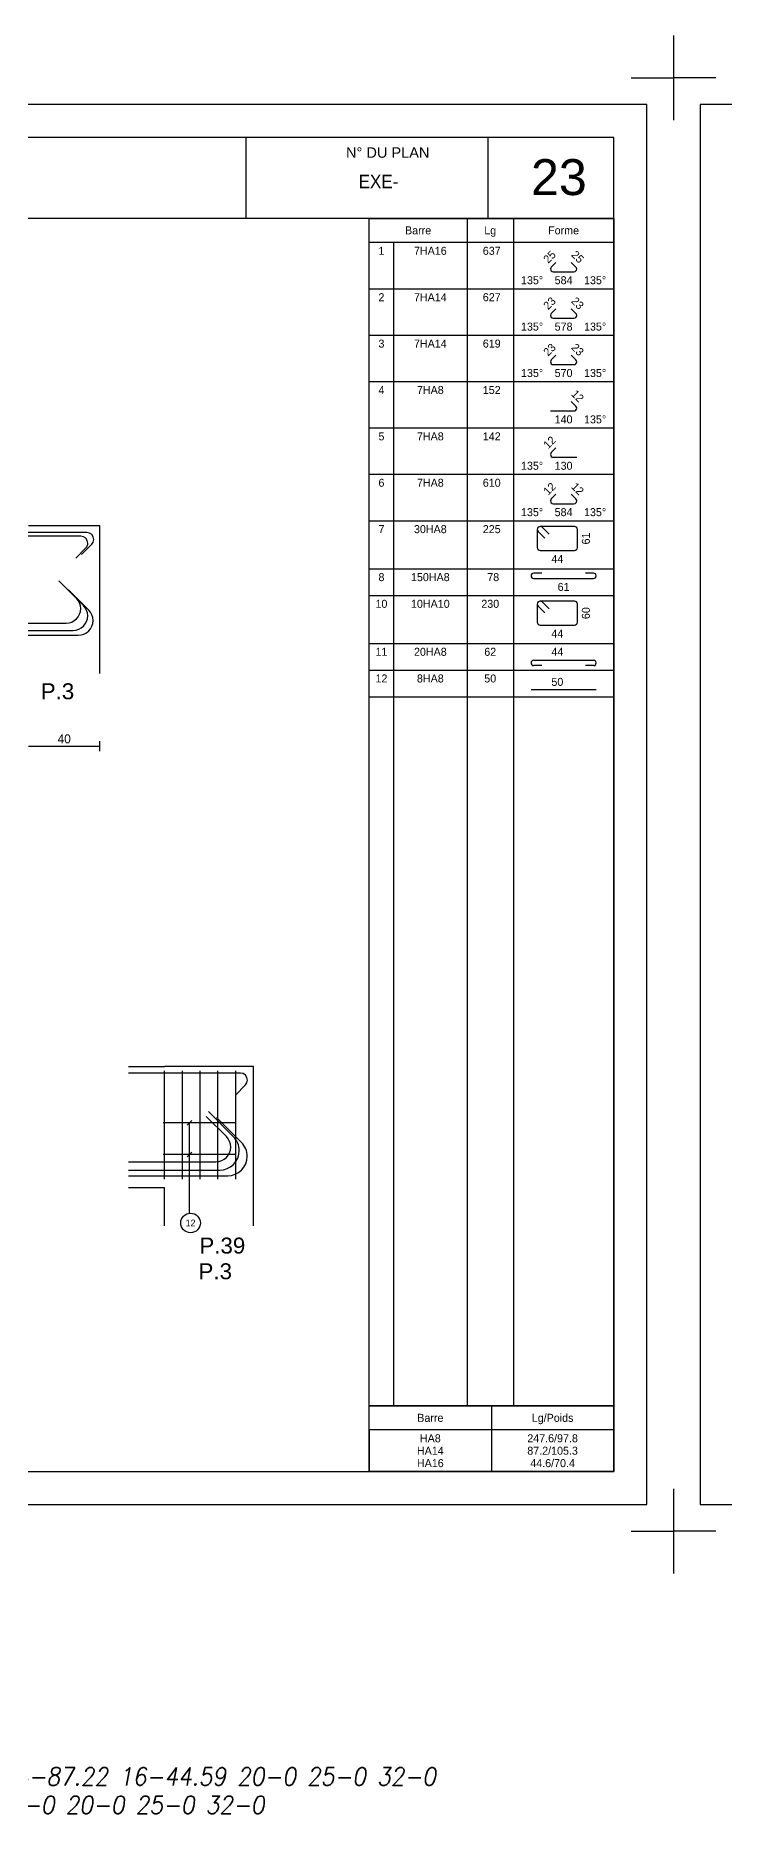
# Model space of a CAD drawing. Extents: x -12912 to 27386, y 1818 to 8189.
# Drawn here: x 14364 to 14751, y 3008 to 4009 of the extents above; entities that cross this region are included whole.
import ezdxf
from ezdxf.enums import TextEntityAlignment as Align

# ---------------------------------------------------------------- set-up
doc = ezdxf.new("R2010")
doc.units = 0
doc.header["$MEASUREMENT"] = 0
doc.layers.get('0').update_dxf_attribs({"linetype": 'CONTINUOUS'})
for name, color, linetype in [('1', 7, 'CONTINUOUS'), ('173', 7, 'CONTINUOUS'), ('5', 7, 'CONTINUOUS'), ('6', 7, 'CONTINUOUS'), ('7', 7, 'CONTINUOUS'), ('GO-CARTOUCHE', 7, 'CONTINUOUS'), ('GO-TEXTE', 9, 'CONTINUOUS'), ('STR_TXT', 102, 'CONTINUOUS')]:
    doc.layers.add(name, color=color, linetype=linetype)
doc.styles.add('ARIAL', font='ARIAL.TTF')
doc.styles.add('Tableau', font='romans.shx', dxfattribs={"width": 0.9, "oblique": 10})
doc.styles.add('TEXTEBA', font='ARIAL.TTF')

# ---------------------------------------------------------------- blocks, each defined once
blk = doc.blocks.new('Smallsp')
at = {"layer": 'STR_TXT', "linetype": 'Continuous'}
for points in [[(0, 15), (0, -15)], [(-30, 0), (40, 0)]]:
    blk.add_lwpolyline(points, dxfattribs=at)
at = {"layer": 'STR_TXT', "linetype": 'Continuous', "style": 'Tableau', "oblique": 10, "width": 0.9}
for s, p in [('HA', (-23.6, 1.9)), ('AD', (-22.2, -13.9))]:
    blk.add_text(s, height=10, dxfattribs=at).set_placement(p)
for tag, p in [('SPAD', (1.4, 1.9)), ('SPHA', (1.4, -14.1))]:
    blk.add_attdef(tag, p, '', height=10, dxfattribs=at)

msp = doc.modelspace()

# ---------------------------------------------------------------- linework, layer by layer
for p, q in [((14722.552, 4009.311), (14722.552, 3985.504)), ((14698.745, 3985.504), (14722.552, 3985.504)), ((14698.745, 3985.504), (14722.552, 3985.504)), ((14722.552, 3985.504), (14722.552, 3961.697)), ((14746.359, 3985.504), (14722.552, 3985.504)), ((14722.552, 3985.504), (14722.552, 3961.697)), ((14722.552, 3191.811), (14722.552, 3168.004)), ((14722.552, 3191.811), (14722.552, 3168.004)), ((14698.745, 3168.004), (14722.552, 3168.004)), ((14698.745, 3168.004), (14722.552, 3168.004)), ((14746.359, 3168.004), (14722.552, 3168.004)), ((14722.552, 3168.004), (14722.552, 3144.197))]:
    msp.add_line(p, q)
at = {"layer": '1', "color": 1}
for points in [[(14386.862, 3692.811), (14376.963, 3702.71)], [(14390.762, 3688.761), (14380.863, 3698.66)], [(14393.733, 3686.182), (14382.419, 3697.495)], [(14389.264, 3687.013), (14389.264, 3687.013)], [(13824.964, 3674.763), (14384.964, 3674.763)], [(13828.864, 3678.813), (14381.064, 3678.813)], [(14393.164, 3682.963), (14393.164, 3682.963)], [(14396.164, 3680.313), (14396.164, 3680.313)], [(13822.064, 3672.013), (14387.864, 3672.013)], [(14475.191, 3389.94), (14461.049, 3404.082)], [(14471.182, 3389.981), (14459.869, 3401.294)], [(14479.691, 3386.69), (14465.549, 3400.832)], [(14473.613, 3384.112), (14473.613, 3384.112)], [(14416.054, 3375.812), (14465.313, 3375.812)], [(14478.413, 3382.162), (14478.413, 3382.162)], [(14482.913, 3378.912), (14482.913, 3378.912)], [(14416.054, 3371.162), (14467.413, 3371.162)], [(14416.054, 3367.912), (14471.913, 3367.912)]]:
    msp.add_lwpolyline(points, dxfattribs=at)
for centre, radius, start, end in [((14381.064, 3687.013), 8.2, 270, 0), ((14381.064, 3687.013), 8.2, 0, 45), ((14384.964, 3682.963), 8.2, 0, 45), ((14387.864, 3680.313), 8.3, 0, 45), ((14384.964, 3682.963), 8.2, 270, 0), ((14387.864, 3680.313), 8.3, 270, 0), ((14465.313, 3384.112), 8.3, 270, 0), ((14465.313, 3384.112), 8.3, 0, 45), ((14467.413, 3382.162), 11, 0, 45), ((14471.913, 3378.912), 11, 0, 45), ((14467.413, 3382.162), 11, 270, 0), ((14471.913, 3378.912), 11, 270, 0)]:
    msp.add_arc(centre, radius, start, end, dxfattribs=at)
at = {"layer": '173', "color": 173}
for p, q in [((14475.858, 3397.701), (14435.638, 3397.701)), ((14475.858, 3380.011), (14435.638, 3380.011))]:
    msp.add_line(p, q, dxfattribs=at)
for points in [[(14551.493, 3906.498), (14688.993, 3906.498), (14688.993, 3238.562), (14551.493, 3238.562), (14551.493, 3906.498)], [(14551.493, 3238.562), (14688.993, 3238.562), (14688.993, 3201.562), (14551.493, 3201.562), (14551.493, 3238.562)]]:
    msp.add_lwpolyline(points, close=True, dxfattribs=at)
for points in [[(14606.493, 3906.498), (14606.493, 3238.562)], [(14632.618, 3906.498), (14632.618, 3238.562)], [(14688.993, 3892.998), (14551.493, 3892.998)], [(14565.243, 3892.998), (14565.243, 3238.562)], [(14653.43, 3878.025), (14653.43, 3878.025)], [(14656.496, 3881.739), (14653.889, 3879.132)], [(14654.996, 3876.459), (14666.615, 3876.459)], [(14667.722, 3879.132), (14665.114, 3881.739)], [(14668.18, 3878.025), (14668.18, 3878.025)], [(14551.493, 3866.906), (14688.993, 3866.906)], [(14656.496, 3855.647), (14653.889, 3853.039)], [(14667.722, 3853.039), (14665.114, 3855.647)], [(14653.43, 3851.932), (14653.43, 3851.932)], [(14654.996, 3850.367), (14666.615, 3850.367)], [(14668.18, 3851.932), (14668.18, 3851.932)], [(14551.493, 3840.814), (14688.993, 3840.814)], [(14653.43, 3825.84), (14653.43, 3825.84)], [(14656.496, 3829.554), (14653.889, 3826.947)], [(14667.722, 3826.947), (14665.114, 3829.554)], [(14668.18, 3825.84), (14668.18, 3825.84)], [(14551.493, 3814.721), (14688.993, 3814.721)], [(14654.996, 3824.274), (14666.615, 3824.274)], [(14653.43, 3798.182), (14666.615, 3798.182)], [(14667.722, 3800.855), (14665.114, 3803.462)], [(14668.18, 3799.748), (14668.18, 3799.748)], [(14551.493, 3788.629), (14688.993, 3788.629)], [(14656.496, 3777.37), (14653.889, 3774.762)], [(14653.43, 3773.655), (14653.43, 3773.655)], [(14654.996, 3772.09), (14668.18, 3772.09)], [(14551.493, 3762.537), (14688.993, 3762.537)], [(14653.43, 3747.563), (14653.43, 3747.563)], [(14656.496, 3751.278), (14653.889, 3748.67)], [(14654.996, 3745.998), (14666.615, 3745.998)], [(14667.722, 3748.67), (14665.114, 3751.278)], [(14668.18, 3747.563), (14668.18, 3747.563)], [(14551.493, 3736.445), (14688.993, 3736.445)], [(14392.664, 3729.813), (13817.264, 3729.813)], [(14396.564, 3725.913), (14396.564, 3725.913)], [(14646.03, 3731.575), (14646.03, 3721.315)], [(14646.03, 3731.575), (14646.03, 3731.575)], [(14646.505, 3730.429), (14650.323, 3726.611)], [(14647.65, 3733.195), (14647.65, 3733.195)], [(14666.96, 3733.195), (14647.65, 3733.195)], [(14652.614, 3728.902), (14648.796, 3732.72)], [(14668.58, 3721.315), (14668.58, 3731.575)], [(14389.765, 3717.498), (14395.422, 3723.155)], [(14647.65, 3719.695), (14666.96, 3719.695)], [(14551.493, 3709.445), (14688.993, 3709.445)], [(14642.484, 3705.445), (14642.484, 3705.445)], [(14648.484, 3706.945), (14643.984, 3706.945)], [(14677.627, 3706.945), (14673.127, 3706.945)], [(14679.127, 3705.445), (14679.127, 3705.445)], [(14551.493, 3694.445), (14688.993, 3694.445)], [(14551.493, 3694.445), (14688.993, 3694.445)], [(14551.493, 3694.445), (14688.993, 3694.445)], [(14551.493, 3694.445), (14688.993, 3694.445)], [(14551.493, 3694.445), (14688.993, 3694.445)], [(14643.984, 3703.945), (14677.627, 3703.945)], [(14646.03, 3689.575), (14646.03, 3679.315)], [(14646.03, 3689.575), (14646.03, 3689.575)], [(14646.505, 3688.429), (14650.323, 3684.611)], [(14647.65, 3691.195), (14647.65, 3691.195)], [(14666.96, 3691.195), (14647.65, 3691.195)], [(14652.614, 3686.902), (14648.796, 3690.72)], [(14668.58, 3679.315), (14668.58, 3689.575)], [(14647.65, 3677.695), (14666.96, 3677.695)], [(14551.493, 3667.445), (14688.993, 3667.445)], [(14551.493, 3667.445), (14688.993, 3667.445)], [(14551.493, 3667.445), (14688.993, 3667.445)], [(14551.493, 3667.445), (14688.993, 3667.445)], [(14551.493, 3667.445), (14688.993, 3667.445)], [(14551.493, 3667.445), (14688.993, 3667.445)], [(14551.493, 3667.445), (14688.993, 3667.445)], [(14551.493, 3667.445), (14688.993, 3667.445)], [(14551.493, 3667.445), (14688.993, 3667.445)], [(14551.493, 3667.445), (14688.993, 3667.445)], [(14642.484, 3656.445), (14642.484, 3656.445)], [(14643.984, 3657.945), (14677.627, 3657.945)], [(14648.484, 3654.945), (14643.984, 3654.945)], [(14677.627, 3654.945), (14673.127, 3654.945)], [(14679.127, 3656.445), (14679.127, 3656.445)], [(14551.493, 3652.445), (14688.993, 3652.445)], [(14551.493, 3637.445), (14688.993, 3637.445)], [(14551.493, 3637.445), (14688.993, 3637.445)], [(14642.484, 3641.445), (14679.127, 3641.445)], [(14479.113, 3425.712), (14416.054, 3425.712)], [(14436.413, 3366.112), (14436.413, 3426.912)], [(14446.413, 3366.112), (14446.413, 3426.912)], [(14456.413, 3366.112), (14456.413, 3426.912)], [(14466.413, 3366.112), (14466.413, 3426.912)], [(14476.413, 3366.112), (14476.413, 3426.912)], [(14476.214, 3413.397), (14481.871, 3419.054)], [(14483.013, 3421.812), (14483.013, 3421.812)], [(14620.243, 3238.562), (14620.243, 3201.562)], [(14688.993, 3225.062), (14551.493, 3225.062)], [(14551.493, 3225.062), (14551.493, 3201.562)]]:
    msp.add_lwpolyline(points, dxfattribs=at)
for centre, radius, start, end in [((14654.996, 3878.025), 1.566, 135, 180), ((14654.996, 3878.025), 1.566, 180, 270), ((14666.615, 3878.025), 1.566, 270, 0), ((14666.615, 3878.025), 1.566, 0, 45), ((14654.996, 3851.932), 1.566, 135, 180), ((14654.996, 3851.932), 1.566, 180, 270), ((14666.615, 3851.932), 1.566, 270, 0), ((14666.615, 3851.932), 1.566, 0, 45), ((14654.996, 3825.84), 1.566, 135, 180), ((14654.996, 3825.84), 1.566, 180, 270), ((14666.615, 3825.84), 1.566, 270, 0), ((14666.615, 3825.84), 1.566, 0, 45), ((14666.615, 3799.748), 1.566, 270, 0), ((14666.615, 3799.748), 1.566, 0, 45), ((14654.996, 3773.655), 1.566, 135, 180), ((14654.996, 3773.655), 1.566, 180, 270), ((14654.996, 3747.563), 1.566, 135, 180), ((14654.996, 3747.563), 1.566, 180, 270), ((14666.615, 3747.563), 1.566, 270, 0), ((14666.615, 3747.563), 1.566, 0, 45), ((14392.664, 3725.913), 3.9, 0, 90), ((14392.664, 3725.913), 3.9, 315, 0), ((14647.65, 3731.575), 1.62, 90, 180), ((14647.65, 3731.575), 1.62, 180, 225), ((14647.65, 3731.575), 1.62, 45, 90), ((14666.96, 3731.575), 1.62, 0, 90), ((14647.65, 3721.315), 1.62, 180, 270), ((14666.96, 3721.315), 1.62, 270, 0), ((14643.984, 3705.445), 1.5, 90, 180), ((14643.984, 3705.445), 1.5, 180, 270), ((14677.627, 3705.445), 1.5, 0, 90), ((14677.627, 3705.445), 1.5, 270, 0), ((14647.65, 3689.575), 1.62, 90, 180), ((14647.65, 3689.575), 1.62, 180, 225), ((14647.65, 3689.575), 1.62, 45, 90), ((14666.96, 3689.575), 1.62, 0, 90), ((14647.65, 3679.315), 1.62, 180, 270), ((14666.96, 3679.315), 1.62, 270, 0), ((14643.984, 3656.445), 1.5, 90, 180), ((14643.984, 3656.445), 1.5, 180, 270), ((14677.627, 3656.445), 1.5, 0, 90), ((14677.627, 3656.445), 1.5, 270, 0), ((14479.113, 3421.812), 3.9, 0, 90), ((14479.113, 3421.812), 3.9, 315, 0)]:
    msp.add_arc(centre, radius, start, end, dxfattribs=at)
at = {"layer": '5', "color": 5}
for points in [[(14389.364, 3727.763), (14266.285, 3727.763)], [(14386.465, 3715.448), (14392.122, 3721.105)], [(14393.264, 3723.863), (14393.264, 3723.863)], [(14359.964, 3609.596), (14399.964, 3609.596)], [(14399.964, 3606.846), (14399.964, 3612.346)], [(14480.113, 3418.062), (14480.113, 3418.062)]]:
    msp.add_lwpolyline(points, dxfattribs=at)
for start, end in [(0, 90), (315, 0)]:
    msp.add_arc((14389.364, 3723.863), 3.9, start, end, dxfattribs=at)
at = {"layer": '6', "color": 6}
for points in [[(14451.741, 3399.011), (14449.09, 3396.359)], [(14450.416, 3346.904), (14450.416, 3397.701)], [(14451.741, 3381.337), (14449.09, 3378.685)]]:
    msp.add_lwpolyline(points, dxfattribs=at)
msp.add_circle((14451.023, 3341.437), 5.5, dxfattribs=at)
at = {"layer": '7', "color": 7}
for points in [[(14399.964, 3733.513), (14359.964, 3733.513)], [(14399.964, 3733.513), (14379.964, 3733.513)], [(14399.964, 3650.513), (14399.964, 3733.513)], [(14399.964, 3650.513), (14399.964, 3665.513)], [(14416.054, 3429.412), (14436.413, 3429.412)], [(14486.413, 3429.412), (14436.413, 3429.412)], [(14486.413, 3429.412), (14461.413, 3429.412)], [(14486.413, 3339.828), (14486.413, 3429.412)], [(14416.054, 3361.412), (14436.413, 3361.412)], [(14436.413, 3339.828), (14436.413, 3361.412)], [(14486.413, 3339.828), (14486.413, 3361.412)]]:
    msp.add_lwpolyline(points, dxfattribs=at)
at = {"layer": 'GO-CARTOUCHE', "linetype": 'Continuous'}
for points in [[(14707.552, 3183.004), (14707.552, 3970.504), (13593.915, 3970.504), (13593.915, 3183.004)], [(15851.188, 3183.004), (15851.188, 3970.504), (14737.552, 3970.504), (14737.552, 3183.004)], [(14688.993, 3201.562), (14688.993, 3951.945), (13612.474, 3951.945), (13612.474, 3201.562)]]:
    msp.add_lwpolyline(points, close=True, dxfattribs=at)
at = {"layer": 'GO-TEXTE', "color": 7}
for points in [[(14482.19, 3951.945), (14482.19, 3906.498)], [(14618.249, 3951.945), (14618.249, 3906.498)], [(14688.993, 3906.498), (13612.474, 3906.498)]]:
    msp.add_lwpolyline(points, dxfattribs=at)

# ---------------------------------------------------------------- block references
at = {"layer": 'STR_TXT', "linetype": 'Continuous'}
msp.add_blockref('Smallsp', (14158.727, 3023.175), dxfattribs=at).add_auto_attribs({'SPHA': '6-0 8-0 10-0 12-0 14-0 16-0 20-0 25-0 32-0 ', 'SPAD': '6-0 8-264.18 10-23 12-0 14-87.22 16-44.59 20-0 25-0 32-0 '})

# ---------------------------------------------------------------- texts
at = {"style": 'ARIAL'}
for s, p in [('P.3', (14366.774, 3644.99)), ('P.39', (14455.978, 3333.186)), ('P.3', (14455.491, 3318.732))]:
    msp.add_text(s, height=8.9847, dxfattribs=at).set_placement(p, align=Align.TOP_LEFT)
at = {"layer": '173', "color": 173}
for s, p in [('Barre', (14578.993, 3899.748)), ('Lg', (14619.555, 3899.748)), ('Forme', (14660.805, 3899.748)), ('Barre', (14585.868, 3231.812)), ('Lg/Poids', (14654.618, 3231.812))]:
    msp.add_text(s, height=4.5, dxfattribs=at).set_placement(p, align=Align.MIDDLE_CENTER)
for s, p in [('1', (14558.368, 3890.498)), ('7HA16', (14585.868, 3890.498)), (' 637', (14619.555, 3890.498)), ('2', (14558.368, 3864.406)), ('7HA14', (14585.868, 3864.406)), (' 627', (14619.555, 3864.406)), ('584', (14660.805, 3873.959)), ('578', (14660.805, 3847.867)), ('3', (14558.368, 3838.314)), ('7HA14', (14585.868, 3838.314)), (' 619', (14619.555, 3838.314)), ('570', (14660.805, 3821.774)), ('4', (14558.368, 3812.221)), ('7HA8', (14585.868, 3812.221)), (' 152', (14619.555, 3812.221)), ('140', (14660.805, 3795.682)), ('5', (14558.368, 3786.129)), ('7HA8', (14585.868, 3786.129)), (' 142', (14619.555, 3786.129)), ('130', (14660.805, 3769.59)), ('6', (14558.368, 3760.037)), ('7HA8', (14585.868, 3760.037)), (' 610', (14619.555, 3760.037)), ('584', (14660.805, 3743.498)), ('7', (14558.368, 3733.945)), ('30HA8', (14585.868, 3733.945)), (' 225', (14619.555, 3733.945)), ('44', (14657.305, 3717.195)), ('8', (14558.368, 3706.945)), ('150HA8', (14585.868, 3706.945)), ('  78', (14619.555, 3706.945)), ('61', (14660.805, 3701.445)), ('10', (14558.368, 3691.945)), ('10HA10', (14585.868, 3691.945)), ('230', (14619.555, 3691.945)), ('44', (14657.305, 3675.195)), ('11', (14558.368, 3664.945)), ('20HA8', (14585.868, 3664.945)), ('62', (14619.555, 3664.945)), ('44', (14657.305, 3664.945)), ('12', (14558.368, 3649.945)), ('8HA8', (14585.868, 3649.945)), ('50', (14619.555, 3649.945)), ('50', (14657.305, 3648.031)), ('HA14', (14585.868, 3215.562)), ('HA8', (14585.868, 3222.562)), ('87.2/105.3', (14654.618, 3215.562)), ('247.6/97.8', (14654.618, 3222.562)), ('HA16', (14585.868, 3208.562)), ('44.6/70.4', (14654.618, 3208.562))]:
    msp.add_text(s, height=4.5, dxfattribs=at).set_placement(p, align=Align.TOP_CENTER)
for s, p in [('25', (14652.121, 3880.899)), ('23', (14652.121, 3854.807)), ('23', (14652.121, 3828.715)), ('12', (14652.121, 3776.53)), ('12', (14652.121, 3750.438))]:
    msp.add_text(s, height=4.5, rotation=45, dxfattribs=at).set_placement(p)
for s, p in [('25', (14669.49, 3880.899)), ('23', (14669.49, 3854.807)), ('23', (14669.49, 3828.715)), ('12', (14669.49, 3802.622)), ('12', (14669.49, 3750.438))]:
    msp.add_text(s, height=4.5, rotation=315, dxfattribs=at).set_placement(p, align=Align.RIGHT)
for p in [(14649.305, 3873.959), (14649.305, 3847.867), (14649.305, 3821.774), (14649.305, 3769.59), (14649.305, 3743.498)]:
    msp.add_text('135°', height=4.5, dxfattribs=at).set_placement(p, align=Align.TOP_RIGHT)
for p in [(14672.305, 3873.959), (14672.305, 3847.867), (14672.305, 3821.774), (14672.305, 3795.682), (14672.305, 3743.498)]:
    msp.add_text('135°', height=4.5, dxfattribs=at).set_placement(p, align=Align.TOP_LEFT)
for s, p in [('61', (14671.08, 3726.445)), ('60', (14671.08, 3684.445))]:
    msp.add_text(s, height=4.5, rotation=90, dxfattribs=at).set_placement(p, align=Align.TOP_CENTER)
at = {"layer": '5', "color": 5}
msp.add_text('40', height=5, dxfattribs=at).set_placement((14379.964, 3611.24), align=Align.CENTER)
at = {"layer": '6', "color": 6}
msp.add_text('12', height=3.75, dxfattribs=at).set_placement((14451.023, 3341.437), align=Align.MIDDLE_CENTER)
at = {"layer": 'GO-CARTOUCHE', "color": 2, "style": 'TEXTEBA'}
msp.add_text('23', height=20.1986, dxfattribs=at).set_placement((14642.469, 3919.597))
at = {"layer": 'GO-CARTOUCHE', "color": 2, "style": 'TEXTEBA', "width": 0.9}
msp.add_text('EXE-', height=7.6364, dxfattribs=at).set_placement((14556.692, 3923.43), align=Align.CENTER)
at = {"layer": 'GO-TEXTE', "style": 'TEXTEBA'}
msp.add_text('N° DU PLAN', height=5.8564, dxfattribs=at).set_placement((14561.916, 3940.602), align=Align.CENTER)

doc.saveas('drawing.dxf')
